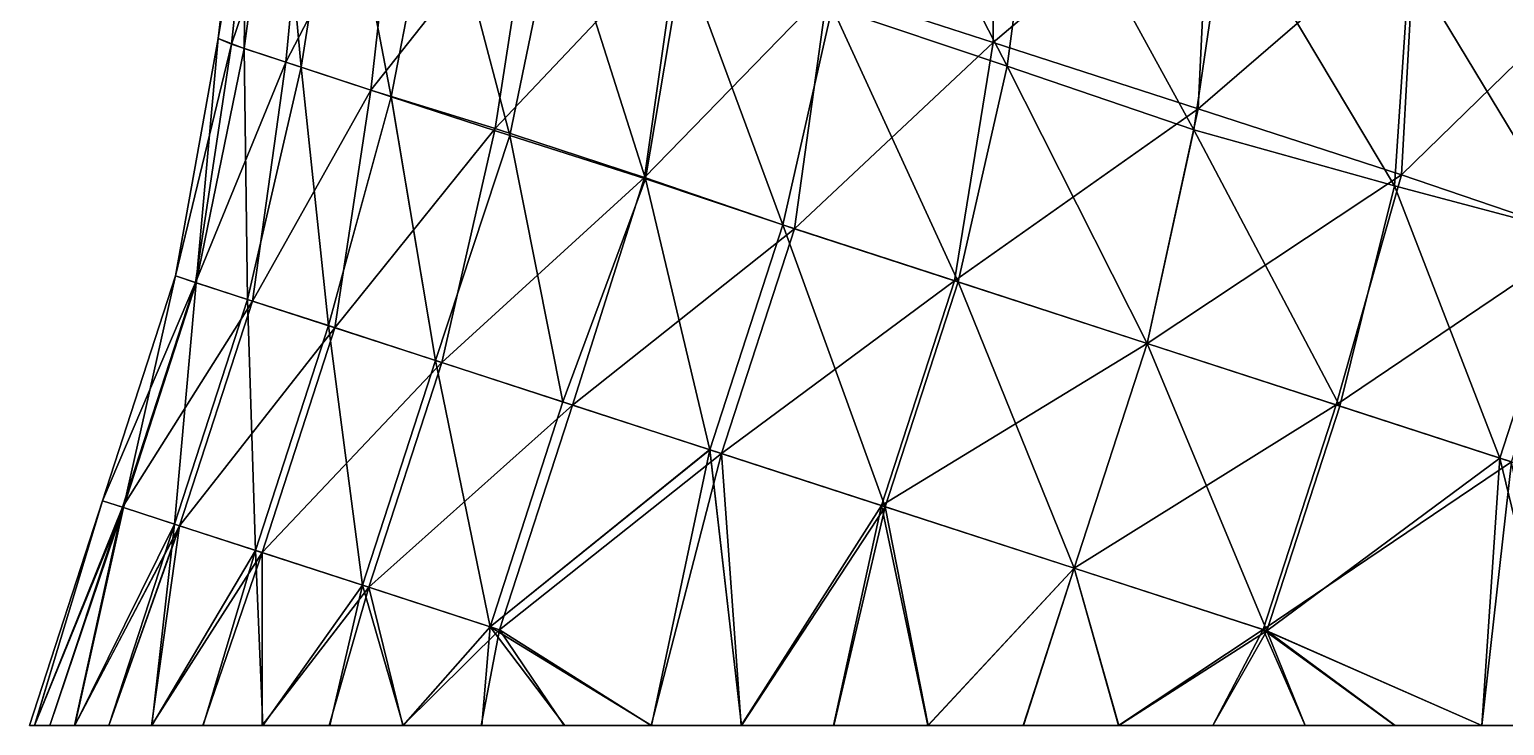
# Model space of a CAD drawing. Header units: metres. Extents: x -17 to 48, y -1 to 120.
# Drawn here: x -17.08 to -7.72, y 0 to 4.42 of the extents above; entities that cross this region are included whole.
import ezdxf

# ---------------------------------------------------------------- set-up
doc = ezdxf.new("R2010")
doc.units = ezdxf.units.M

msp = doc.modelspace()

# ---------------------------------------------------------------- linework, layer by layer
for points in [[(-10.8755, 4.183, -5.33862), (-11.9859, 4.5544, -5.03417), (-11.8209, 6.00656, -4.61969), (-11.8208, 6.00666, -4.61959)], [(-10.8755, 4.183, -5.33862), (-11.8209, 6.00656, -4.61969), (-10.6863, 5.59649, -4.79655), (-10.6862, 5.59659, -4.79645)], [(-15.7194, 4.29419, -1.20356), (-15.8856, 4.35777, 0.064175), (-15.6983, 5.92092, 0.216199), (-15.6982, 5.92102, 0.216299)], [(-15.8856, 4.35777, 0.064175), (-15.6315, 5.89362, 1.45112), (-15.6983, 5.92092, 0.216199), (-15.6982, 5.92102, 0.216299)], [(-15.7194, 4.29419, -1.20356), (-15.6983, 5.92092, 0.216199), (-15.5126, 5.84471, -1.02822), (-15.5125, 5.84481, -1.02812)], [(-15.8856, 4.35777, 0.064175), (-15.7997, 4.32268, 1.32164), (-15.6315, 5.89362, 1.45112), (-15.6314, 5.89372, 1.45122)], [(-15.7997, 4.32268, 1.32164), (-15.3053, 5.77746, 2.62006), (-15.6315, 5.89362, 1.45112), (-15.6314, 5.89372, 1.45122)], [(-15.3571, 4.17606, -2.24873), (-15.7194, 4.29419, -1.20356), (-15.5126, 5.84471, -1.02822), (-15.5125, 5.84481, -1.02812)], [(-15.3571, 4.17606, -2.24873), (-15.5126, 5.84471, -1.02822), (-15.1159, 5.71026, -2.04559), (-15.1158, 5.71036, -2.04549)], [(-12.0128, 4.6722, 5.59278), (-10.9634, 4.33291, 6.05745), (-10.9724, 5.87044, 6.41318), (-10.9723, 5.87054, 6.41328)], [(-10.9634, 4.33291, 6.05745), (-9.58655, 5.50196, 6.46087), (-10.9724, 5.87044, 6.41318), (-10.9723, 5.87054, 6.41328)], [(-15.7997, 4.32268, 1.32164), (-15.4554, 4.20775, 2.50683), (-15.3053, 5.77746, 2.62006), (-15.3052, 5.77756, 2.62016)], [(-15.4554, 4.20775, 2.50683), (-14.7388, 5.58586, 3.58144), (-15.3053, 5.77746, 2.62006), (-15.3052, 5.77756, 2.62016)], [(-14.7859, 3.98914, -3.19811), (-15.3571, 4.17606, -2.24873), (-15.1159, 5.71026, -2.04559), (-15.1158, 5.71036, -2.04549)], [(-14.7859, 3.98914, -3.19811), (-15.1159, 5.71026, -2.04559), (-14.4936, 5.49493, -2.95214), (-14.4935, 5.49503, -2.95204)], [(-15.4554, 4.20775, 2.50683), (-14.9148, 4.02992, 3.50082), (-14.7388, 5.58586, 3.58144), (-14.7387, 5.58596, 3.58154)], [(-14.9148, 4.02992, 3.50082), (-13.8868, 5.33013, 4.29143), (-14.7388, 5.58586, 3.58144), (-14.7387, 5.58596, 3.58154)], [(-9.69025, 3.77817, -5.36952), (-10.8755, 4.183, -5.33862), (-10.6863, 5.59649, -4.79655), (-10.6862, 5.59659, -4.79645)], [(-9.69025, 3.77817, -5.36952), (-10.6863, 5.59649, -4.79655), (-9.47945, 5.20579, -4.90708), (-9.47935, 5.20589, -4.90698)], [(-14.0325, 3.74216, -4.01296), (-14.7859, 3.98914, -3.19811), (-14.4936, 5.49493, -2.95214), (-14.4935, 5.49503, -2.95204)], [(-14.0325, 3.74216, -4.01296), (-14.4936, 5.49493, -2.95214), (-13.7284, 5.21947, -3.7558), (-13.7283, 5.21957, -3.7557)], [(-10.9634, 4.33291, 6.05745), (-9.66222, 3.91245, 6.23637), (-9.58655, 5.50196, 6.46087), (-9.58645, 5.50206, 6.46097)], [(-9.66222, 3.91245, 6.23637), (-8.28311, 5.10222, 6.08085), (-9.58655, 5.50196, 6.46087), (-9.58645, 5.50206, 6.46097)], [(-14.9148, 4.02992, 3.50082), (-14.1252, 3.78811, 4.29291), (-13.8868, 5.33013, 4.29143), (-13.8867, 5.33023, 4.29153)], [(-14.1252, 3.78811, 4.29291), (-12.9579, 5.02184, 4.94948), (-13.8868, 5.33013, 4.29143), (-13.8867, 5.33023, 4.29153)], [(-13.1715, 3.46699, -4.73655), (-14.0325, 3.74216, -4.01296), (-13.7284, 5.21947, -3.7558), (-13.7283, 5.21957, -3.7557)], [(-13.1715, 3.46699, -4.73655), (-13.7284, 5.21947, -3.7558), (-12.9327, 4.88586, -4.53102), (-12.9326, 4.88596, -4.53092)], [(-8.41663, 3.42416, -5.35347), (-9.69025, 3.77817, -5.36952), (-9.47945, 5.20579, -4.90708), (-9.47935, 5.20589, -4.90698)], [(-8.41663, 3.42416, -5.35347), (-9.47945, 5.20579, -4.90708), (-8.32138, 4.83815, -5.43141), (-8.32128, 4.83825, -5.4313)], [(-9.66222, 3.91245, 6.23637), (-8.3722, 3.49357, 5.97692), (-8.28311, 5.10222, 6.08085), (-8.28301, 5.10232, 6.08095)], [(-8.3722, 3.49357, 5.97692), (-7.1521, 4.68201, 5.43058), (-8.28311, 5.10222, 6.08085), (-8.28301, 5.10232, 6.08095)], [(-14.1252, 3.78811, 4.29291), (-13.1787, 3.47602, 4.92095), (-12.9579, 5.02184, 4.94948), (-12.9578, 5.02194, 4.94958)], [(-13.1787, 3.47602, 4.92095), (-12.0128, 4.6722, 5.59278), (-12.9579, 5.02184, 4.94948), (-12.9578, 5.02194, 4.94958)], [(-12.3, 3.17564, -5.4847), (-13.1715, 3.46699, -4.73655), (-12.9327, 4.88586, -4.53102), (-12.9326, 4.88596, -4.53092)], [(-12.3, 3.17564, -5.4847), (-12.9327, 4.88586, -4.53102), (-11.9859, 4.5544, -5.03417), (-11.9858, 4.5545, -5.03407)], [(-7.28368, 3.12228, -5.51869), (-8.41663, 3.42416, -5.35347), (-8.32138, 4.83815, -5.43141), (-8.32128, 4.83825, -5.4313)], [(-7.28368, 3.12228, -5.51869), (-8.32138, 4.83815, -5.43141), (-7.40209, 4.47231, -4.91093), (-7.40199, 4.47241, -4.91083)], [(-13.1787, 3.47602, 4.92095), (-12.2257, 3.1515, 5.51869), (-12.0128, 4.6722, 5.59278), (-12.0127, 4.6723, 5.59288)], [(-12.2257, 3.1515, 5.51869), (-10.9634, 4.33291, 6.05745), (-12.0128, 4.6722, 5.59278), (-12.0127, 4.6723, 5.59288)], [(-8.3722, 3.49357, 5.97692), (-7.20938, 3.09814, 5.4847), (-7.1521, 4.68201, 5.43058), (-7.152, 4.68211, 5.43068)], [(-11.1865, 2.81384, -5.8658), (-12.3, 3.17564, -5.4847), (-11.9859, 4.5544, -5.03417), (-11.9858, 4.5545, -5.03407)], [(-11.1865, 2.81384, -5.8658), (-11.9859, 4.5544, -5.03417), (-10.8755, 4.183, -5.33862), (-10.8754, 4.1831, -5.33852)], [(-16.0235, 2.80892, -1.28585), (-16.156, 2.852), (-15.8856, 4.35777, 0.064175), (-15.8855, 4.35787, 0.064275)], [(-16.156, 2.852), (-15.7997, 4.32268, 1.32164), (-15.8856, 4.35777, 0.064175), (-15.8855, 4.35787, 0.064275)], [(-16.156, 2.852), (-16.0284, 2.81053, 1.26189), (-15.7997, 4.32268, 1.32164), (-15.7996, 4.32278, 1.32174)], [(-16.0284, 2.81053, 1.26189), (-15.4554, 4.20775, 2.50683), (-15.7997, 4.32268, 1.32164), (-15.7996, 4.32278, 1.32174)], [(-16.0235, 2.80892, -1.28585), (-15.8856, 4.35777, 0.064175), (-15.7194, 4.29419, -1.20356), (-15.7193, 4.29429, -1.20346)], [(-12.2257, 3.1515, 5.51869), (-11.2093, 2.82124, 5.8606), (-10.9634, 4.33291, 6.05745), (-10.9633, 4.33301, 6.05755)], [(-11.2093, 2.82124, 5.8606), (-9.66222, 3.91245, 6.23637), (-10.9634, 4.33291, 6.05745), (-10.9633, 4.33301, 6.05755)], [(-15.6983, 2.70326, -2.35459), (-16.0235, 2.80892, -1.28585), (-15.7194, 4.29419, -1.20356), (-15.7193, 4.29429, -1.20346)], [(-15.6983, 2.70326, -2.35459), (-15.7194, 4.29419, -1.20356), (-15.3571, 4.17606, -2.24873), (-15.357, 4.17616, -2.24863)], [(-16.0284, 2.81053, 1.26189), (-15.666, 2.69276, 2.43271), (-15.4554, 4.20775, 2.50683), (-15.4553, 4.20785, 2.50693)], [(-15.1848, 2.53643, -3.34833), (-15.6983, 2.70326, -2.35459), (-15.3571, 4.17606, -2.24873), (-15.357, 4.17616, -2.24863)], [(-15.666, 2.69276, 2.43271), (-14.9148, 4.02992, 3.50082), (-15.4554, 4.20775, 2.50683), (-15.4553, 4.20785, 2.50693)], [(-15.1848, 2.53643, -3.34833), (-15.3571, 4.17606, -2.24873), (-14.7859, 3.98914, -3.19811), (-14.7858, 3.98924, -3.19801)], [(-9.98636, 2.42389, -6), (-11.1865, 2.81384, -5.8658), (-10.8755, 4.183, -5.33862), (-10.8754, 4.1831, -5.33852)], [(-9.98636, 2.42389, -6), (-10.8755, 4.183, -5.33862), (-9.69025, 3.77817, -5.36952), (-9.69015, 3.77827, -5.36942)], [(-15.666, 2.69276, 2.43271), (-15.1431, 2.52286, 3.41274), (-14.9148, 4.02992, 3.50082), (-14.9147, 4.03002, 3.50092)], [(-15.1431, 2.52286, 3.41274), (-14.1252, 3.78811, 4.29291), (-14.9148, 4.02992, 3.50082), (-14.9147, 4.03002, 3.50092)], [(-14.5042, 2.31527, -4.22207), (-15.1848, 2.53643, -3.34833), (-14.7859, 3.98914, -3.19811), (-14.7858, 3.98924, -3.19801)], [(-14.5042, 2.31527, -4.22207), (-14.7859, 3.98914, -3.19811), (-14.0325, 3.74216, -4.01296), (-14.0324, 3.74226, -4.01286)], [(-11.2093, 2.82124, 5.8606), (-9.98636, 2.42389, 6), (-9.66222, 3.91245, 6.23637), (-9.66212, 3.91255, 6.23647)], [(-9.98636, 2.42389, 6), (-8.3722, 3.49357, 5.97692), (-9.66222, 3.91245, 6.23637), (-9.66212, 3.91255, 6.23647)], [(-15.1431, 2.52286, 3.41274), (-14.4651, 2.30258, 4.26311), (-14.1252, 3.78811, 4.29291), (-14.1251, 3.78821, 4.29301)], [(-14.4651, 2.30258, 4.26311), (-13.1787, 3.47602, 4.92095), (-14.1252, 3.78811, 4.29291), (-14.1251, 3.78821, 4.29301)], [(-8.76344, 2.02654, -5.8606), (-9.98636, 2.42389, -6), (-9.69025, 3.77817, -5.36952), (-9.69015, 3.77827, -5.36942)], [(-8.76344, 2.02654, -5.8606), (-9.69025, 3.77817, -5.36952), (-8.41663, 3.42416, -5.35347), (-8.41653, 3.42426, -5.35337)], [(-13.6954, 2.05249, -4.9349), (-14.5042, 2.31527, -4.22207), (-14.0325, 3.74216, -4.01296), (-14.0324, 3.74226, -4.01286)], [(-13.6954, 2.05249, -4.9349), (-14.0325, 3.74216, -4.01296), (-13.1715, 3.46699, -4.73655), (-13.1714, 3.46709, -4.73645)], [(-14.4651, 2.30258, 4.26311), (-13.6341, 2.03258, 4.97883), (-13.1787, 3.47602, 4.92095), (-13.1786, 3.47612, 4.92105)], [(-12.7633, 1.74964, -5.4847), (-13.6954, 2.05249, -4.9349), (-13.1715, 3.46699, -4.73655), (-13.1714, 3.46709, -4.73645)], [(-13.6341, 2.03258, 4.97883), (-12.2257, 3.1515, 5.51869), (-13.1787, 3.47602, 4.92095), (-13.1786, 3.47612, 4.92105)], [(-12.7633, 1.74964, -5.4847), (-13.1715, 3.46699, -4.73655), (-12.3, 3.17564, -5.4847), (-12.2999, 3.17574, -5.4846)], [(-9.98636, 2.42389, 6), (-8.78623, 2.03395, 5.8658), (-8.3722, 3.49357, 5.97692), (-8.3721, 3.49367, 5.97702)], [(-8.78623, 2.03395, 5.8658), (-7.20938, 3.09814, 5.4847), (-8.3722, 3.49357, 5.97692), (-8.3721, 3.49367, 5.97702)], [(-7.74701, 1.69628, -5.51869), (-8.76344, 2.02654, -5.8606), (-8.41663, 3.42416, -5.35347), (-8.41653, 3.42426, -5.35337)], [(-7.74701, 1.69628, -5.51869), (-8.41663, 3.42416, -5.35347), (-7.28368, 3.12228, -5.51869), (-7.28358, 3.12238, -5.51859)], [(-13.6341, 2.03258, 4.97883), (-12.689, 1.7255, 5.51869), (-12.2257, 3.1515, 5.51869), (-12.2256, 3.1516, 5.51879)], [(-11.6498, 1.38784, -5.8658), (-12.7633, 1.74964, -5.4847), (-12.3, 3.17564, -5.4847), (-12.2999, 3.17574, -5.4846)], [(-12.689, 1.7255, 5.51869), (-11.2093, 2.82124, 5.8606), (-12.2257, 3.1515, 5.51869), (-12.2256, 3.1516, 5.51879)], [(-11.6498, 1.38784, -5.8658), (-12.3, 3.17564, -5.4847), (-11.1865, 2.81384, -5.8658), (-11.1864, 2.81394, -5.8657)], [(-8.78623, 2.03395, 5.8658), (-7.67271, 1.67214, 5.4847), (-7.20938, 3.09814, 5.4847), (-7.20928, 3.09824, 5.4848)], [(-6.80191, 1.3892, -4.97883), (-7.74701, 1.69628, -5.51869), (-7.28368, 3.12228, -5.51869), (-7.28358, 3.12238, -5.51859)], [(-16.4868, 1.38292, -1.28585), (-16.6194, 1.426), (-16.156, 2.852), (-16.1559, 2.8521, 0.0001)], [(-16.6194, 1.426), (-16.0284, 2.81053, 1.26189), (-16.156, 2.852), (-16.1559, 2.8521, 0.0001)], [(-16.6194, 1.426), (-16.4917, 1.38453, 1.26189), (-16.0284, 2.81053, 1.26189), (-16.0283, 2.81063, 1.26199)], [(-16.4917, 1.38453, 1.26189), (-15.666, 2.69276, 2.43271), (-16.0284, 2.81053, 1.26189), (-16.0283, 2.81063, 1.26199)], [(-16.4868, 1.38292, -1.28585), (-16.156, 2.852), (-16.0235, 2.80892, -1.28585), (-16.0234, 2.80902, -1.28575)], [(-12.689, 1.7255, 5.51869), (-11.6726, 1.39524, 5.8606), (-11.2093, 2.82124, 5.8606), (-11.2092, 2.82134, 5.8607)], [(-11.6726, 1.39524, 5.8606), (-9.98636, 2.42389, 6), (-11.2093, 2.82124, 5.8606), (-11.2092, 2.82134, 5.8607)], [(-10.4497, 0.997894, -6), (-11.6498, 1.38784, -5.8658), (-11.1865, 2.81384, -5.8658), (-11.1864, 2.81394, -5.8657)], [(-10.4497, 0.997894, -6), (-11.1865, 2.81384, -5.8658), (-9.98636, 2.42389, -6), (-9.98626, 2.42399, -5.9999)], [(-16.1616, 1.27726, -2.35459), (-16.4868, 1.38292, -1.28585), (-16.0235, 2.80892, -1.28585), (-16.0234, 2.80902, -1.28575)], [(-16.1616, 1.27726, -2.35459), (-16.0235, 2.80892, -1.28585), (-15.6983, 2.70326, -2.35459), (-15.6982, 2.70336, -2.35449)], [(-16.4917, 1.38453, 1.26189), (-16.1293, 1.26676, 2.43271), (-15.666, 2.69276, 2.43271), (-15.6659, 2.69286, 2.43281)], [(-15.6482, 1.11044, -3.34833), (-16.1616, 1.27726, -2.35459), (-15.6983, 2.70326, -2.35459), (-15.6982, 2.70336, -2.35449)], [(-16.1293, 1.26676, 2.43271), (-15.1431, 2.52286, 3.41274), (-15.666, 2.69276, 2.43271), (-15.6659, 2.69286, 2.43281)], [(-15.6482, 1.11044, -3.34833), (-15.6983, 2.70326, -2.35459), (-15.1848, 2.53643, -3.34833), (-15.1847, 2.53653, -3.34823)], [(-14.9675, 0.88927, -4.22207), (-15.6482, 1.11044, -3.34833), (-15.1848, 2.53643, -3.34833), (-15.1847, 2.53653, -3.34823)], [(-14.9675, 0.88927, -4.22207), (-15.1848, 2.53643, -3.34833), (-14.5042, 2.31527, -4.22207), (-14.5041, 2.31537, -4.22197)], [(-16.1293, 1.26676, 2.43271), (-15.6064, 1.09686, 3.41274), (-15.1431, 2.52286, 3.41274), (-15.143, 2.52296, 3.41284)], [(-15.6064, 1.09686, 3.41274), (-14.4651, 2.30258, 4.26311), (-15.1431, 2.52286, 3.41274), (-15.143, 2.52296, 3.41284)], [(-11.6726, 1.39524, 5.8606), (-10.4497, 0.997894, 6), (-9.98636, 2.42389, 6), (-9.98626, 2.42399, 6.0001)], [(-9.22677, 0.600542, -5.8606), (-10.4497, 0.997894, -6), (-9.98636, 2.42389, -6), (-9.98626, 2.42399, -5.9999)], [(-10.4497, 0.997894, 6), (-8.78623, 2.03395, 5.8658), (-9.98636, 2.42389, 6), (-9.98626, 2.42399, 6.0001)], [(-9.22677, 0.600542, -5.8606), (-9.98636, 2.42389, -6), (-8.76344, 2.02654, -5.8606), (-8.76334, 2.02664, -5.8605)], [(-15.6064, 1.09686, 3.41274), (-14.9285, 0.876587, 4.26311), (-14.4651, 2.30258, 4.26311), (-14.465, 2.30268, 4.26321)], [(-14.1587, 0.626491, -4.9349), (-14.9675, 0.88927, -4.22207), (-14.5042, 2.31527, -4.22207), (-14.5041, 2.31537, -4.22197)], [(-14.9285, 0.876587, 4.26311), (-13.6341, 2.03258, 4.97883), (-14.4651, 2.30258, 4.26311), (-14.465, 2.30268, 4.26321)], [(-14.1587, 0.626491, -4.9349), (-14.5042, 2.31527, -4.22207), (-13.6954, 2.05249, -4.9349), (-13.6953, 2.05259, -4.9348)], [(-14.9285, 0.876587, 4.26311), (-14.0975, 0.606586, 4.97883), (-13.6341, 2.03258, 4.97883), (-13.634, 2.03268, 4.97893)], [(-14.1587, 0.626491, -4.9349), (-13.6954, 2.05249, -4.9349), (-12.7633, 1.74964, -5.4847), (-12.7632, 1.74974, -5.4846)], [(-12.689, 1.7255, 5.51869), (-13.6341, 2.03258, 4.97883), (-14.0975, 0.606586, 4.97883), (-14.0974, 0.606686, 4.97893)], [(-10.4497, 0.997894, 6), (-9.24957, 0.607949, 5.8658), (-8.78623, 2.03395, 5.8658), (-8.78613, 2.03405, 5.8659)], [(-7.67271, 1.67214, 5.4847), (-8.78623, 2.03395, 5.8658), (-9.24957, 0.607949, 5.8658), (-9.24947, 0.608049, 5.8659)], [(-9.22677, 0.600542, -5.8606), (-8.76344, 2.02654, -5.8606), (-7.74701, 1.69628, -5.51869), (-7.74691, 1.69638, -5.51859)], [(-14.1587, 0.626491, -4.9349), (-12.7633, 1.74964, -5.4847), (-13.1325, 0, -5.56494), (-13.1324, 0.0001, -5.56484)], [(-12.689, 1.7255, 5.51869), (-14.0975, 0.606586, 4.97883), (-13.1359, 0, 5.56363), (-13.1358, 0.0001, 5.56373)], [(-13.1359, 0, 5.56363), (-12.5645, 0, 5.75319), (-12.689, 1.7255, 5.51869), (-12.6889, 1.7256, 5.51879)], [(-12.5614, 0, -5.75405), (-13.1325, 0, -5.56494), (-12.7633, 1.74964, -5.4847), (-12.7632, 1.74974, -5.4846)], [(-12.7633, 1.74964, -5.4847), (-11.6498, 1.38784, -5.8658), (-12.5614, 0, -5.75405), (-12.5613, 0.0001, -5.75395)], [(-11.6726, 1.39524, 5.8606), (-12.689, 1.7255, 5.51869), (-12.5645, 0, 5.75319), (-12.5644, 0.0001, 5.75329)], [(-9.22677, 0.600542, -5.8606), (-7.74701, 1.69628, -5.51869), (-7.86136, 0, -5.32241), (-7.86126, 0.0001, -5.32231)], [(-7.33505, 0, -5.03039), (-7.86136, 0, -5.32241), (-7.74701, 1.69628, -5.51869), (-7.74691, 1.69638, -5.51859)], [(-7.74701, 1.69628, -5.51869), (-6.80191, 1.3892, -4.97883), (-7.33505, 0, -5.03039), (-7.33495, 0.0001, -5.03029)], [(-7.67271, 1.67214, 5.4847), (-9.24957, 0.607949, 5.8658), (-7.86184, 0, 5.32265), (-7.86174, 0.0001, 5.32275)], [(-7.86184, 0, 5.32265), (-7.33529, 0, 5.03054), (-7.67271, 1.67214, 5.4847), (-7.67261, 1.67224, 5.4848)], [(-17.0827, 0), (-17.05, 0, 0.611041), (-16.6194, 1.426), (-16.6193, 1.4261, 0.0001)], [(-17.0499, 0, -0.611757), (-17.0827, 0), (-16.6194, 1.426), (-16.6193, 1.4261, 0.0001)], [(-16.4917, 1.38453, 1.26189), (-16.6194, 1.426), (-17.05, 0, 0.611041), (-17.0499, 0.0001, 0.611141)], [(-16.6194, 1.426), (-16.4868, 1.38292, -1.28585), (-17.0499, 0, -0.611757), (-17.0498, 0.0001, -0.611657)], [(-17.05, 0, 0.611041), (-16.9536, 0, 1.20854), (-16.4917, 1.38453, 1.26189), (-16.4916, 1.38463, 1.26199)], [(-16.9533, 0, -1.20993), (-17.0499, 0, -0.611757), (-16.4868, 1.38292, -1.28585), (-16.4867, 1.38302, -1.28575)], [(-16.9536, 0, 1.20854), (-16.796, 0, 1.78867), (-16.4917, 1.38453, 1.26189), (-16.4916, 1.38463, 1.26199)], [(-16.7953, 0, -1.79067), (-16.9533, 0, -1.20993), (-16.4868, 1.38292, -1.28585), (-16.4867, 1.38302, -1.28575)], [(-16.1293, 1.26676, 2.43271), (-16.4917, 1.38453, 1.26189), (-16.796, 0, 1.78867), (-16.7959, 0.0001, 1.78877)], [(-16.4868, 1.38292, -1.28585), (-16.1616, 1.27726, -2.35459), (-16.7953, 0, -1.79067), (-16.7952, 0.0001, -1.79057)], [(-12.5645, 0, 5.75319), (-11.9774, 0, 5.88975), (-11.6726, 1.39524, 5.8606), (-11.6725, 1.39534, 5.8607)], [(-11.9747, 0, -5.89024), (-12.5614, 0, -5.75405), (-11.6498, 1.38784, -5.8658), (-11.6497, 1.38794, -5.8657)], [(-11.9774, 0, 5.88975), (-11.3786, 0, 5.97234), (-11.6726, 1.39524, 5.8606), (-11.6725, 1.39534, 5.8607)], [(-11.3764, 0, -5.97255), (-11.9747, 0, -5.89024), (-11.6498, 1.38784, -5.8658), (-11.6497, 1.38794, -5.8657)], [(-10.4497, 0.997894, 6), (-11.6726, 1.39524, 5.8606), (-11.3786, 0, 5.97234), (-11.3785, 0.0001, 5.97244)], [(-11.6498, 1.38784, -5.8658), (-10.4497, 0.997894, -6), (-11.3764, 0, -5.97255), (-11.3763, 0.0001, -5.97245)], [(-16.796, 0, 1.78867), (-16.5798, 0, 2.34761), (-16.1293, 1.26676, 2.43271), (-16.1292, 1.26686, 2.43281)], [(-16.5786, 0, -2.35014), (-16.7953, 0, -1.79067), (-16.1616, 1.27726, -2.35459), (-16.1615, 1.27736, -2.35449)], [(-16.5798, 0, 2.34761), (-16.3074, 0, 2.88151), (-16.1293, 1.26676, 2.43271), (-16.1292, 1.26686, 2.43281)], [(-16.3057, 0, -2.8845), (-16.5786, 0, -2.35014), (-16.1616, 1.27726, -2.35459), (-16.1615, 1.27736, -2.35449)], [(-15.6064, 1.09686, 3.41274), (-16.1293, 1.26676, 2.43271), (-16.3074, 0, 2.88151), (-16.3073, 0.0001, 2.88161)], [(-16.1616, 1.27726, -2.35459), (-15.6482, 1.11044, -3.34833), (-16.3057, 0, -2.8845), (-16.3056, 0.0001, -2.8844)], [(-16.3074, 0, 2.88151), (-15.9816, 0, 3.38656), (-15.6064, 1.09686, 3.41274), (-15.6063, 1.09696, 3.41284)], [(-15.9792, 0, -3.38991), (-16.3057, 0, -2.8845), (-15.6482, 1.11044, -3.34833), (-15.6481, 1.11054, -3.34823)], [(-15.9816, 0, 3.38656), (-15.6047, 0, 3.85892), (-15.6064, 1.09686, 3.41274), (-15.6063, 1.09696, 3.41284)], [(-15.6015, 0, -3.86253), (-15.9792, 0, -3.38991), (-15.6482, 1.11044, -3.34833), (-15.6481, 1.11054, -3.34823)], [(-15.6482, 1.11044, -3.34833), (-14.9675, 0.88927, -4.22207), (-15.6015, 0, -3.86253), (-15.6014, 0.0001, -3.86243)], [(-14.9285, 0.876587, 4.26311), (-15.6064, 1.09686, 3.41274), (-15.6047, 0, 3.85892), (-15.6046, 0.0001, 3.85902)], [(-11.3786, 0, 5.97234), (-10.7726, 0, 6), (-10.4497, 0.997894, 6), (-10.4496, 0.997994, 6.0001)], [(-10.7707, 0, -6), (-11.3764, 0, -5.97255), (-10.4497, 0.997894, -6), (-10.4496, 0.997994, -5.9999)], [(-10.7726, 0, 6), (-10.1673, 0, 5.97216), (-10.4497, 0.997894, 6), (-10.4496, 0.997994, 6.0001)], [(-10.1658, 0, -5.97202), (-10.7707, 0, -6), (-10.4497, 0.997894, -6), (-10.4496, 0.997994, -5.9999)], [(-10.4497, 0.997894, -6), (-9.22677, 0.600542, -5.8606), (-10.1658, 0, -5.97202), (-10.1657, 0.0001, -5.97192)], [(-9.24957, 0.607949, 5.8658), (-10.4497, 0.997894, 6), (-10.1673, 0, 5.97216), (-10.1672, 0.0001, 5.97226)], [(-15.6047, 0, 3.85892), (-15.1794, 0, 4.29476), (-14.9285, 0.876587, 4.26311), (-14.9284, 0.876687, 4.26321)], [(-15.1754, 0, -4.29852), (-15.6015, 0, -3.86253), (-14.9675, 0.88927, -4.22207), (-14.9674, 0.889371, -4.22197)], [(-15.1794, 0, 4.29476), (-14.7132, 0, 4.68664), (-14.9285, 0.876587, 4.26311), (-14.9284, 0.876687, 4.26321)], [(-14.7092, 0, -4.68969), (-15.1754, 0, -4.29852), (-14.9675, 0.88927, -4.22207), (-14.9674, 0.889371, -4.22197)], [(-14.9675, 0.88927, -4.22207), (-14.1587, 0.626491, -4.9349), (-14.7092, 0, -4.68969), (-14.7091, 0.0001, -4.68959)], [(-14.0975, 0.606586, 4.97883), (-14.9285, 0.876587, 4.26311), (-14.7132, 0, 4.68664), (-14.7131, 0.0001, 4.68674)], [(-14.7132, 0, 4.68664), (-14.2144, 0, 5.02939), (-14.0975, 0.606586, 4.97883), (-14.0974, 0.606686, 4.97893)], [(-14.2105, 0, -5.0318), (-14.7092, 0, -4.68969), (-14.1587, 0.626491, -4.9349), (-14.1586, 0.626591, -4.9348)], [(-14.2144, 0, 5.02939), (-13.6873, 0, 5.32204), (-14.0975, 0.606586, 4.97883), (-14.0974, 0.606686, 4.97893)], [(-13.6836, 0, -5.32387), (-14.2105, 0, -5.0318), (-14.1587, 0.626491, -4.9349), (-14.1586, 0.626591, -4.9348)], [(-13.1325, 0, -5.56494), (-13.6836, 0, -5.32387), (-14.1587, 0.626491, -4.9349), (-14.1586, 0.626591, -4.9348)], [(-13.6873, 0, 5.32204), (-13.1359, 0, 5.56363), (-14.0975, 0.606586, 4.97883), (-14.0974, 0.606686, 4.97893)], [(-10.1673, 0, 5.97216), (-9.56942, 0, 5.88955), (-9.24957, 0.607949, 5.8658), (-9.24947, 0.608049, 5.8659)], [(-9.56815, 0, -5.88931), (-10.1658, 0, -5.97202), (-9.22677, 0.600542, -5.8606), (-9.22667, 0.600643, -5.8605)], [(-9.56942, 0, 5.88955), (-8.98309, 0, 5.75311), (-9.24957, 0.607949, 5.8658), (-9.24947, 0.608049, 5.8659)], [(-8.98209, 0, -5.75283), (-9.56815, 0, -5.88931), (-9.22677, 0.600542, -5.8606), (-9.22667, 0.600643, -5.8605)], [(-8.98309, 0, 5.75311), (-8.4125, 0, 5.56383), (-9.24957, 0.607949, 5.8658), (-9.24947, 0.608049, 5.8659)], [(-8.4125, 0, 5.56383), (-7.86184, 0, 5.32265), (-9.24957, 0.607949, 5.8658), (-9.24947, 0.608049, 5.8659)], [(-7.86136, 0, -5.32241), (-8.41177, 0, -5.56354), (-9.22677, 0.600542, -5.8606), (-9.22667, 0.600643, -5.8605)], [(-8.41177, 0, -5.56354), (-8.98209, 0, -5.75283), (-9.22677, 0.600542, -5.8606), (-9.22667, 0.600643, -5.8605)]]:
    msp.add_3dface(points)

doc.saveas('drawing.dxf')
